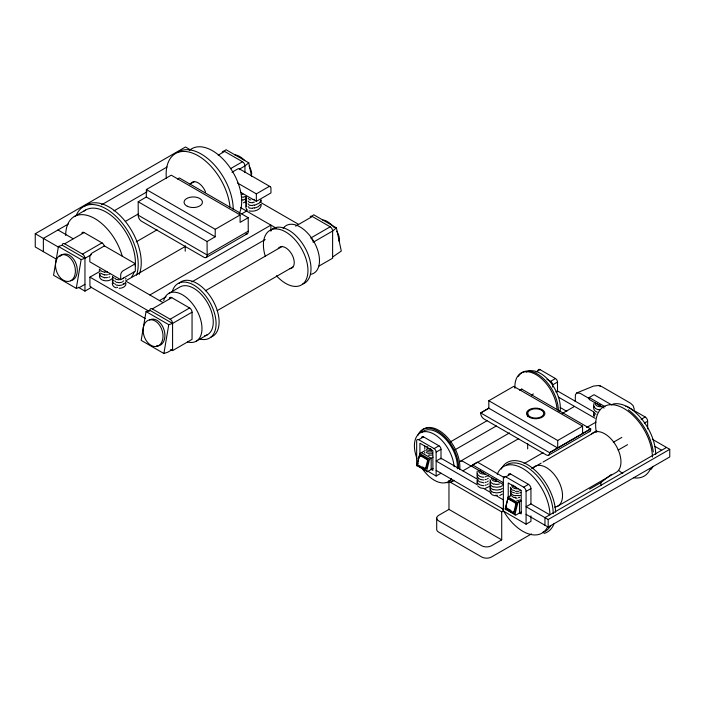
<?xml version="1.0" encoding="UTF-8"?>
<svg xmlns="http://www.w3.org/2000/svg" width="705" height="705" viewBox="0 0 705 705"><rect width="100%" height="100%" fill="white"/><g stroke="black" fill="none" stroke-linecap="round" stroke-linejoin="round"><path stroke-width="1.06" d="M138.189 201.762L207.059 241.524L207.164 255.457A4.627 2.67 60 0 1 203.895 257.255L141.511 221.238A4.627 2.67 60 0 1 138.242 215.659L138.189 201.762L146.296 197.012L146.376 189.53L171.253 175.175L240.132 214.937L240.088 222.392L248.204 217.704L248.239 231.178A4.627 2.67 60 0 1 245.904 233.901M207.059 241.524L215.175 236.774L215.254 229.301L240.132 214.937M99.273 270.482L99.564 269.099M476.977 480.59C476.712 484.088 480.872 485.727 483.797 485.648M489.957 479.647L491.024 482.634L493.597 484.194M104.349 246.309A3.446 1.992 60 0 0 101.996 242.864L84.142 232.562L64.666 243.798A3.446 1.992 60 0 0 62.234 245.208L58.427 246.45L53.554 275.258L76.281 288.371L80.088 287.129L84.953 284.318M76.281 288.371L81.145 259.572L84.953 258.33L91.447 254.575M170.68 349.513L172.575 350.605L192.051 339.361L192.051 312.192A3.446 1.992 60 0 0 189.61 307.97L171.764 297.669L152.289 308.913A3.446 1.992 60 0 0 149.848 310.315L146.041 311.566L141.176 340.365L163.895 353.487L167.702 352.236L172.575 349.424M163.895 353.487L168.768 324.679L172.575 323.436L192.051 312.192M261.264 199.903L259.317 203.075L254.549 205.305M112.544 276.589L112.544 279.356L113.62 280.81M125.966 278.343L125.569 279.092M477.206 471.134C475.796 474.967 480.546 477.47 483.797 477.214M476.977 477.778L477.373 476.439M476.977 483.401L477.373 482.061M489.957 490.891L490.354 489.561M593.874 412.213L593.636 413.958L594.703 416.214M593.636 416.038L594.033 414.707M417.712 466.04A1.172 0.679 -60 0 1 416.928 465.229L419.81 453.588L425.221 450.46M417.554 463.476L419.334 456.276A1.146 0.837 79.1 0 1 420.4 455.703L421.176 455.562L427.662 459.308A1.146 0.837 79.1 0 1 428.217 460.814L426.437 468.014A1.146 0.837 79.1 0 1 425.371 468.587L424.604 468.728L418.109 464.983A1.146 0.837 79.1 0 1 417.554 463.476L418.321 463.326M424.604 468.728A1.146 0.837 79.1 0 0 425.67 468.164L427.45 460.964A1.146 0.837 79.1 0 0 426.895 459.457L420.4 455.703M433.064 468.42L427.45 471.663A1.172 0.679 -60 0 1 426.666 470.852L429.548 459.211L433.064 457.175M514.879 514.632L506.031 509.53A1.172 0.679 -60 0 1 505.238 508.719L508.129 497.069L509.75 496.135M514.756 511.504L513.989 511.645A1.146 0.837 79.1 0 1 512.914 512.218L506.428 508.472A1.146 0.837 79.1 0 1 505.873 506.965L507.653 499.766A1.146 0.837 79.1 0 1 508.719 499.193L509.495 499.043L515.981 502.797A1.146 0.837 79.1 0 1 516.536 504.295L514.756 511.504A1.146 0.837 79.1 0 1 513.689 512.068M513.989 511.645L515.769 504.445A1.146 0.837 79.1 0 0 515.214 502.938L508.719 499.193M521.383 511.909L515.769 515.143A1.172 0.679 -60 0 1 514.976 514.342L517.867 502.691L521.383 500.665M246.265 196.58L245.737 199.268L246.538 200.907M99.731 274.404C97.537 280.898 108.394 282.723 111.919 278.731M112.712 279.092L112.315 281.154L113.62 283.621M112.712 281.903C111.284 284.423 113.611 287.296 116.131 287.825M477.373 473.628L476.915 475.329L478.034 477.955M490.354 481.127C488.962 483.586 491.147 486.397 493.597 487.005M490.354 483.938C488.962 486.397 491.147 489.208 493.597 489.816M490.354 486.75L489.896 488.442L491.024 491.068M594.033 403.463C592.35 406.644 595.919 409.561 598.906 409.737M594.033 406.274C592.641 408.733 594.826 411.553 597.276 412.161M246.442 199.074L245.701 200.934L246.538 203.719M246.442 201.886L245.701 203.745L246.538 206.53M246.442 204.697L245.701 206.556L246.362 209.068M510.693 487.675L510.526 490.539L512.412 492.504M510.693 489.904C509.01 492.918 512.72 495.641 515.47 495.809M510.693 492.143L510.526 494.998L513.927 497.668M510.693 494.372L510.297 496.214M125.569 282.485L123.657 284.388M260.524 204.573L257.995 206.829L254.549 208.116M634.35 409.385L633.116 405.639L630.649 403.278L601.568 386.481L598.668 385.52L593.513 386.084L576.681 392.958L575.403 394.738L575.236 401.586M489.561 486.388L485.357 488.336M223.732 151.584L226.014 149.698L248.742 162.811L251.614 176.514M248.742 162.811L244.935 165.966L239.365 169.174M311.416 216.655L313.707 214.769L336.426 227.882L341.29 251.068L332.619 257.025M336.426 227.882L332.619 231.037L313.143 242.273M589.583 489.12L600.88 482.599L611.112 474.571M502.312 485.657L499.977 487.005M502.312 488.468L499.977 489.816M502.312 491.279L499.977 492.628M502.312 494.09L499.801 495.483M246.406 198.352L243.507 200.017M246.406 201.163L243.507 202.828M177.519 179L179.326 177.942L248.204 217.704M248.239 231.178L207.138 254.972L138.259 215.21M56.656 259.325L35.25 246.962L35.25 233.725L185.485 146.993L189.998 149.592M74.245 216.585L85.534 210.064M68.403 223.961L43.366 238.413L43.366 251.65M101.599 204.794L167.05 167.006M113.928 210.91L147.125 191.742M218.153 155.188L224.639 151.443L242.494 161.745A3.446 1.992 60 0 1 244.935 165.966L244.935 172.522M125.305 221.449L138.612 213.774M189.936 184.137L194.686 181.397M64.666 243.798L82.52 254.108L101.996 242.864M230.438 168.707L242.494 161.745M232.007 172.249L237.629 169.006A3.446 1.992 -60 0 1 239.982 169.738M136.188 241.877L157.1 229.804M91.139 287.173A3.446 1.992 -60 0 1 89.923 285.437L89.923 277.136L99.898 271.372M78.325 287.296L84.953 291.121L91.447 287.376M135.316 263.74L123.137 270.764A3.446 1.992 -60 0 0 120.705 274.985L120.705 279.673L135.316 271.24L135.316 263.74L104.428 245.913L92.258 252.936A3.446 1.992 -60 0 0 89.826 257.158L89.826 261.837L120.705 279.673M237.62 183.062L256.338 193.866L268.508 186.843A3.446 1.992 -60 0 1 270.949 188.244L270.949 192.932L256.338 201.366L240.431 192.174M185.565 246.274L125.525 280.942L162.776 302.445M241.789 213.818L246.556 211.068M206.336 257.395L247.437 233.663M149.874 294.99L270.896 225.124L270.896 231.187M168.724 293.474L180.022 286.953A27.539 15.898 60 0 1 208.847 305.23A27.539 15.898 60 0 1 204.609 335.747M159.4 300.612L166.072 296.761M191.804 281.903L265.177 239.541M295.642 226.146L312.333 216.506L330.187 226.816A3.446 1.992 60 0 1 332.619 231.037L332.619 258.206L318.704 266.234M205.305 290.804L282.291 246.362M152.289 308.913L170.134 319.215L189.61 307.97M310.711 238.061L330.187 226.816M217.14 310.685L293.174 266.781M196.272 341.176L207.57 334.655M416.664 464.771L416.664 440.881A2.873 1.657 60 0 1 418.691 439.708L423.564 436.897L438.977 445.798A2.873 1.657 60 0 1 441.004 449.305L441.004 459.087M535.985 371.984L540.048 369.64L555.461 378.541A2.873 1.657 60 0 1 557.496 382.057L557.496 391.83M488.821 400.731L557.699 440.502L557.699 448.001L488.829 408.23L488.821 400.731L513.698 386.375L582.577 426.137L582.577 433.637M488.829 408.169L480.713 412.918A4.627 2.67 60 0 0 483.956 418.946L546.34 454.963A4.627 2.67 60 0 0 549.592 452.619L590.693 428.887L549.592 452.68L480.713 412.918L488.829 408.23M521.815 389.186L520.008 390.165L521.815 389.186L590.693 428.948M418.691 439.708L434.113 448.609L438.977 445.798M546.965 379.264L550.596 381.352L555.461 378.541M450.081 442.053L486.996 420.735M531.5 395.047L533.385 393.954M441.004 473.205L436.139 476.016L436.139 452.116L441.004 449.305M552.623 387.036L552.623 384.868L557.496 382.057M454.663 450.001L496.32 425.952M555.866 391.892L557.496 390.958L593.522 411.764M460.127 461.405L509.53 432.888M503.361 484.599L472.473 466.763L472.473 464.895L477.347 462.083L504.48 477.752M604.141 408.045L589.16 399.4L589.16 397.523L594.033 394.712L611.817 404.978M462.885 470.843L518.695 438.625M562.202 413.5L574.504 406.397M557.699 440.502L582.577 426.137M524.123 463.599L543.035 452.68M586.551 427.556L596.007 422.092M501.713 539.854L448.962 509.398L438.721 515.311A6.883 3.974 0 0 0 438.721 520.933L481.726 545.767A6.883 3.974 0 0 0 491.464 545.767L501.713 539.854L501.713 511.874L449.905 481.964M530.944 515.91L530.944 521.374L526.08 524.185L503.361 511.072L503.361 478.272A3.446 1.992 60 0 1 505.793 476.871L510.658 474.06L528.512 484.361A3.446 1.992 60 0 1 530.944 488.583L530.944 503.881M548.781 455.104L589.891 431.372M531.685 468.605L541.149 463.141M543.035 462.048L596.959 430.922M505.793 476.871L523.648 487.173L528.512 484.361M641.145 419.334L645.198 416.99A3.446 1.992 60 0 1 647.639 421.211L647.639 428.86M526.08 524.185L526.08 491.394L530.944 488.583M644.388 423.079L647.639 421.211M613.288 442.308L621.81 437.391M501.713 511.874L503.485 510.852M618.082 450.125L627.547 444.661M557.25 506.428L615.676 472.694A22.957 13.254 60 0 0 615.58 444.864A22.957 13.254 60 0 0 591.654 433.892M666.507 447.446L544.947 517.629L544.947 525.243M549.812 514.817L530.944 503.925L526.08 506.736L548.19 519.497L669.75 449.323L669.75 456.937L548.19 527.111L526.08 514.35M531.429 533.941L491.464 557.012A6.883 3.974 0 0 1 481.726 557.012L438.721 532.178A6.883 3.974 0 0 1 436.703 529.367L436.703 518.122M243.507 197.206L245.111 196.466M576.681 392.958L580.18 393.328L589.495 398.704M241.498 194.589L242.952 194.175M241.498 197.4L242.952 196.986M241.498 200.211L242.952 199.797M432.139 455.016L428.525 455.298M122.15 282.203L119.145 282.67L116.131 282.203M122.15 285.014L119.145 285.481L116.131 285.014M518.774 495.809L520.308 495.439M518.774 500.268L520.308 499.907M419.334 456.276L420.101 456.126M426.895 459.457L427.662 459.308M427.45 460.964L428.217 460.814M425.67 468.164L426.437 468.014M515.214 502.938L515.981 502.797M515.769 504.445L516.536 504.295M505.873 506.965L506.639 506.816M506.428 508.472L507.195 508.323A1.146 0.837 79.1 0 1 506.825 507.944M252.813 199.568L254.346 199.356M252.813 202.379L254.346 202.168M252.813 205.19L254.346 204.979M252.813 208.001L254.346 207.79M119.145 288.292C122.071 288.371 126.239 286.732 125.966 283.234M518.774 491.341L515.47 491.341M252.654 202.758L249.156 202.441M252.654 205.569L249.156 205.252M252.654 208.38L249.156 208.063M428.525 453.729L429.759 453.817M119.145 279.859L115.955 279.347M483.797 480.026L480.607 479.515L478.272 478.166M483.797 482.837L479.285 481.735L477.373 479.832M483.797 488.459L480.607 487.948L478.034 486.388M515.47 498.038L517.117 498.162M249.156 199.63L250.813 199.929M249.156 210.874C253.685 212.038 261.352 210.064 261.229 204.379M104.596 272.245L101.643 271.266L99.731 269.363M104.596 275.056L100.392 273.108M104.596 277.867L100.63 276.131L99.273 273.293M495.227 495.835L492.275 494.857L490.354 492.954M599.699 385.785L600.448 385.988M598.668 385.52L599.118 385.644M493.597 492.628L491.262 491.279M239.348 168.839L270.235 186.666M645.198 416.99L627.353 406.688A3.446 1.992 60 0 0 625.864 406.415M260.665 202.458L298.303 224.19M589.16 397.523L605.075 406.706M652.354 439.277L669.75 449.323M655.033 446.441L661.634 450.257M240.511 207.578L276.272 228.226M558.316 397.056L595.099 418.294M560.211 407.516L566.846 411.35M146.376 189.53L215.254 229.301M146.296 197.012L215.175 236.774M472.473 464.895L503.361 482.722M471.645 466.41L463.573 461.749A6.883 3.974 60 0 0 459.352 462.127M57.969 229.98L73.161 238.748M516.827 500.224L519.488 501.757L519.488 513.002M477.99 479.559L441.004 458.215L436.139 461.026L477.858 485.111M508.129 497.069L517.867 502.691M483.551 488.398L491.129 492.777M495.871 495.509L503.458 499.889L503.458 509.257L436.139 470.394M62.234 245.208L84.953 258.33L84.953 291.121M421.431 452.645L431.169 458.268L431.169 469.512M419.81 453.588L429.548 459.211M58.427 246.45L81.145 259.572M519.356 512.808L521.207 513.883L521.207 490.451L508.226 482.96L508.226 497.862M35.25 233.725L58.559 247.182M508.12 508.86L510.905 510.464M505.238 508.719L514.976 514.342M431.037 469.318L432.888 470.394L432.888 450.715L419.907 443.216L419.907 454.152M422.586 466.974L424.445 468.049M149.848 310.315L172.575 323.436L172.575 350.605M427.794 471.196L436.139 476.016M416.928 465.229L426.666 470.852M418.594 466.551L427.45 471.663M89.923 277.136L149.204 311.363M146.041 311.566L168.768 324.679M90.637 287.014L145.212 318.528M595.954 414.381L594.033 412.478M512.412 490.275L510.297 487.287M248.089 198.22L248.883 198.854M248.089 201.031L248.883 201.665M248.089 203.842L248.883 204.476M248.089 206.653L248.883 207.288M246.538 209.341L247.552 210.16M628.34 409.825C641.7 419.907 650.741 435.337 653.332 451.852M113.62 277.999L112.712 276.862M246.538 198.096L245.798 196.801M260.603 200.194L261.229 201.568M424.683 452.302L424.851 453.068M600.88 482.599L600.88 485.666M548.19 519.497L548.19 527.111M527.666 413.438L527.666 416.664M527.666 443.533L527.666 448.909M448.962 481.427L448.962 509.398M424.78 445.877L424.78 449.156M256.338 193.866L256.338 201.366M185.221 245.825L185.221 251.2M283.146 228.411A27.539 15.898 60 0 1 313.328 240.669A27.539 15.898 60 0 1 310.826 274.333M270.632 230.447A31.505 18.189 60 0 1 303.978 245.975A31.505 18.189 60 0 1 302.824 283.965M265.371 256.514A31.505 18.189 60 0 1 282.564 230.394A31.505 18.189 60 0 1 307.732 274.069A31.505 18.189 60 0 1 276.457 275.761M278.255 248.433A12.117 6.997 60 0 1 291.738 254.17A12.117 6.997 60 0 1 289.966 268.711M163.683 300.647A27.539 15.898 60 0 1 196.272 309.372A27.539 15.898 60 0 1 187.539 341.96M172.346 291.447A31.505 18.189 60 0 1 209.746 302.057A31.505 18.189 60 0 1 199.286 338.911M178.744 283.586A31.505 18.189 60 0 1 212.09 299.114A31.505 18.189 60 0 1 210.936 337.105M59.899 256.505A13.774 9.456 71.9 0 1 75.655 262.692A13.774 9.456 71.9 0 1 70.5 280.766M82.52 254.108A3.446 1.992 60 0 1 84.953 258.33M149.486 319.973A13.774 9.456 71.9 0 1 164.265 330.636A13.774 9.456 71.9 0 1 156.431 345.899M170.134 319.215A3.446 1.992 60 0 1 172.575 323.436M107.495 271.954A5.164 2.979 0 0 1 104.825 271.954M109.813 273.998A5.164 2.979 0 0 1 108.737 274.465M107.495 274.765A5.164 2.979 0 0 1 104.825 274.765M109.813 276.809A5.164 2.979 0 0 1 108.737 277.276M107.495 277.576A5.164 2.979 0 0 1 104.825 277.576M81.895 232.994A3.446 1.992 60 0 1 84.142 232.562M169.35 298.717A3.446 1.992 60 0 1 169.508 298.1M169.649 297.854A3.446 1.992 60 0 1 171.764 297.669M123.613 278.061A5.164 2.979 0 0 1 122.793 278.678M115.488 278.678A5.164 2.979 0 0 1 114.668 278.061M117.62 287.464A3.446 1.992 0 0 1 116.871 287.173M123.613 280.872A5.164 2.979 0 0 1 122.793 281.489M115.488 281.489A5.164 2.979 0 0 1 114.668 280.872M123.613 283.683A5.164 2.979 0 0 1 122.793 284.3M115.488 284.3A5.164 2.979 0 0 1 114.668 283.683M235.012 154.968A13.774 6.089 50.4 0 1 244.741 160.528M249.076 166.16A13.774 6.089 50.4 0 1 251.659 174.188M322.705 220.039A13.774 6.089 50.4 0 1 334.223 227.609M336.761 231.231A13.774 6.089 50.4 0 1 338.885 241.075M222.234 152.492A3.446 1.992 60 0 1 224.639 151.443M310.226 216.699A3.446 1.992 60 0 1 312.333 216.506M311.337 238.519A3.446 1.992 60 0 1 312.43 239.876M312.641 240.273A3.446 1.992 60 0 1 313.055 241.498M76.228 215.518A45.279 26.147 60 0 1 116.977 217.255A45.279 26.147 60 0 1 136.514 275.223M84.203 206.583A45.279 26.147 60 0 1 125.049 221.07A45.279 26.147 60 0 1 139.202 274.404M83.825 211.236A41.313 23.855 60 0 1 117.524 221.291A41.313 23.855 60 0 1 135.272 265.926M134.109 271.892A41.313 23.855 60 0 1 131.491 277.312M65.688 235.496A41.313 23.855 60 0 1 89.579 216.118A41.313 23.855 60 0 1 122.176 256.021M166.318 178.224A45.279 26.147 60 0 1 194.818 154.051A45.279 26.147 60 0 1 229.997 207.27M178.559 151.778A45.279 26.147 60 0 1 213.448 163.912A45.279 26.147 60 0 1 233.214 209.473M190.738 183.512A12.117 6.997 60 0 1 205.578 192.086M189.319 150.553A41.313 23.855 60 0 1 227.336 163.983A41.313 23.855 60 0 1 239.268 213.421M488.274 478.219A5.164 2.979 0 0 1 487.455 478.845M486.379 479.312A5.164 2.979 0 0 1 485.137 479.611M488.274 475.417A5.164 2.979 0 0 1 487.455 476.034M486.379 476.501A5.164 2.979 0 0 1 485.137 476.8M483.577 472.482A3.446 1.992 0 0 1 480.713 471.381M480.422 470.887A3.446 1.992 0 0 1 480.369 470.376M488.274 481.03A5.164 2.979 0 0 1 487.455 481.656M486.379 482.123A5.164 2.979 0 0 1 485.137 482.423M488.274 483.841A5.164 2.979 0 0 1 487.455 484.467M486.379 484.934A5.164 2.979 0 0 1 485.137 485.234M485.137 473.989A5.164 2.979 0 0 1 478.81 470.341M431.689 450.081A3.913 2.256 0 0 1 429.759 450.389A3.807 2.194 0 0 1 426.428 449.288M430.764 448.741A3.913 2.256 0 0 1 429.759 448.821A3.807 2.194 0 0 1 428.763 448.75M427.838 448.53A3.807 2.194 0 0 1 427.045 448.177M431.689 451.649A3.913 2.256 0 0 1 429.759 451.958A3.807 2.194 0 0 1 427.838 451.667M427.045 451.315A3.807 2.194 0 0 1 426.428 450.856M432.491 452.866A3.913 2.256 0 0 1 430.764 453.447M427.838 453.236A3.807 2.194 0 0 1 426.428 452.425M427.838 446.961A3.807 2.194 0 0 1 427.045 446.609M420.268 455.765A1.146 0.837 79.1 0 1 421.176 455.562M508.464 499.484A1.146 0.837 79.1 0 1 509.495 499.043M499.369 486.811A5.164 2.979 0 0 1 494.205 486.811M499.369 484A5.164 2.979 0 0 1 494.205 484M496.558 479.982A3.446 1.992 0 0 1 493.412 478.387M497.457 495.289A3.446 1.992 0 0 1 495.677 495.227M499.369 489.623A5.164 2.979 0 0 1 494.205 489.623M499.369 492.434A5.164 2.979 0 0 1 494.205 492.434M498.118 481.489A5.164 2.979 0 0 1 491.799 477.831M421.599 437.497A2.873 1.657 60 0 1 423.564 436.897M434.113 448.609A2.873 1.657 60 0 1 436.139 452.116M520.775 492.451A5.164 2.979 0 0 1 519.7 492.927M518.457 493.227A5.164 2.979 0 0 1 515.787 493.227M514.535 492.927A5.164 2.979 0 0 1 513.469 492.451M520.775 490.222A5.164 2.979 0 0 1 519.7 490.698M514.535 490.698A5.164 2.979 0 0 1 513.469 490.222M516.016 487.278A3.446 1.992 0 0 1 513.681 485.269M518.457 495.456A5.164 2.979 0 0 1 515.787 495.456M519.7 497.386A5.164 2.979 0 0 1 518.457 497.686M515.787 497.686A5.164 2.979 0 0 1 514.535 497.386M518.457 488.759A5.164 2.979 0 0 1 512.13 485.111M508.305 474.782A3.446 1.992 60 0 1 510.658 474.06M523.648 487.173A3.446 1.992 60 0 1 526.08 491.394M650.521 468.508A40.167 23.194 60 0 1 633.531 477.734M622.806 473.399A40.167 23.194 60 0 1 618.523 470.332M596.271 432.183A40.167 23.194 60 0 1 620.735 406.864A40.167 23.194 60 0 1 652.442 457.016M612.918 404.053A38.449 22.199 60 0 1 641.065 418.18A38.449 22.199 60 0 1 655.694 454.469M653.138 466.269A38.449 22.199 60 0 1 650.777 469.627M506.798 464.692A38.449 22.199 60 0 1 536.417 474.994A38.449 22.199 60 0 1 553.205 513.681M550.649 525.481A38.449 22.199 60 0 1 542.568 532.442M501.246 469.054A40.167 23.194 60 0 1 532.478 468.076A40.167 23.194 60 0 1 555.611 512.235M554.007 523.692A40.167 23.194 60 0 1 544.022 533.429M547.882 526.371A38.449 22.199 60 0 1 502.101 508.323M497.219 474.377A38.449 22.199 60 0 1 527.049 471.337A38.449 22.199 60 0 1 549.944 514.527M532.627 468.287A22.957 13.254 60 0 1 557.919 479.893A22.957 13.254 60 0 1 554.703 507.159M600.466 409.552A5.164 2.979 0 0 1 599.127 409.446M600.686 405.128A3.446 1.992 0 0 1 597.205 403.789M601.806 406.635A5.164 2.979 0 0 1 595.478 402.987M538.038 370.513A2.873 1.657 60 0 1 540.048 369.64M550.596 381.352A2.873 1.657 60 0 1 552.623 384.868M453.667 480.554A29.839 17.228 60 0 1 452.028 481.312M420.497 431.962A29.839 17.228 60 0 1 445.296 435.311A29.839 17.228 60 0 1 459.748 469.38M453.932 480.211A29.839 17.228 60 0 1 446.115 482.617M417.853 435.293A29.839 17.228 60 0 1 441.594 433.831A29.839 17.228 60 0 1 458.638 468.032M451.517 478.704A28.121 16.233 60 0 1 422.498 468.94M417.078 458.823A28.121 16.233 60 0 1 428.323 431.936A28.121 16.233 60 0 1 454.108 466.719M421.775 432.324A28.121 16.233 60 0 1 444.749 438.166A28.121 16.233 60 0 1 457.351 468.834M451.605 479.752A28.121 16.233 60 0 1 448.583 480.872M514.932 388.296A29.839 17.228 60 0 1 534.223 373.641A29.839 17.228 60 0 1 556.968 408.486M518.395 376.338A29.839 17.228 60 0 1 542.383 377.607A29.839 17.228 60 0 1 558.298 411.033M526.397 372.011A28.121 16.233 60 0 1 549.636 381.299A28.121 16.233 60 0 1 560.034 411.658M590.693 428.887A4.627 2.67 60 0 1 589.186 431.654M521.797 389.645A4.627 2.67 60 0 1 521.815 389.125M187.336 206.292A9.183 5.296 0 0 0 202.291 203.172A9.183 5.296 0 0 0 190.138 197.25A9.183 5.296 0 0 0 187.336 206.292M55.695 262.498A13.774 9.456 71.9 0 0 68.597 281.392A13.774 9.456 71.9 0 0 72.051 260.224A13.774 9.456 71.9 0 0 55.695 262.498M143.318 327.605A13.774 9.456 71.9 0 0 156.219 346.499A13.774 9.456 71.9 0 0 159.665 325.34A13.774 9.456 71.9 0 0 143.318 327.605M529.781 417.492A9.183 5.296 0 0 0 544.736 414.373A9.183 5.296 0 0 0 532.583 408.451A9.183 5.296 0 0 0 529.781 417.492M531.685 417.457A8.037 4.635 0 0 0 543.731 413.438A8.037 4.635 0 0 0 531.685 409.42A8.037 4.635 0 0 0 531.685 417.457"/></g></svg>
